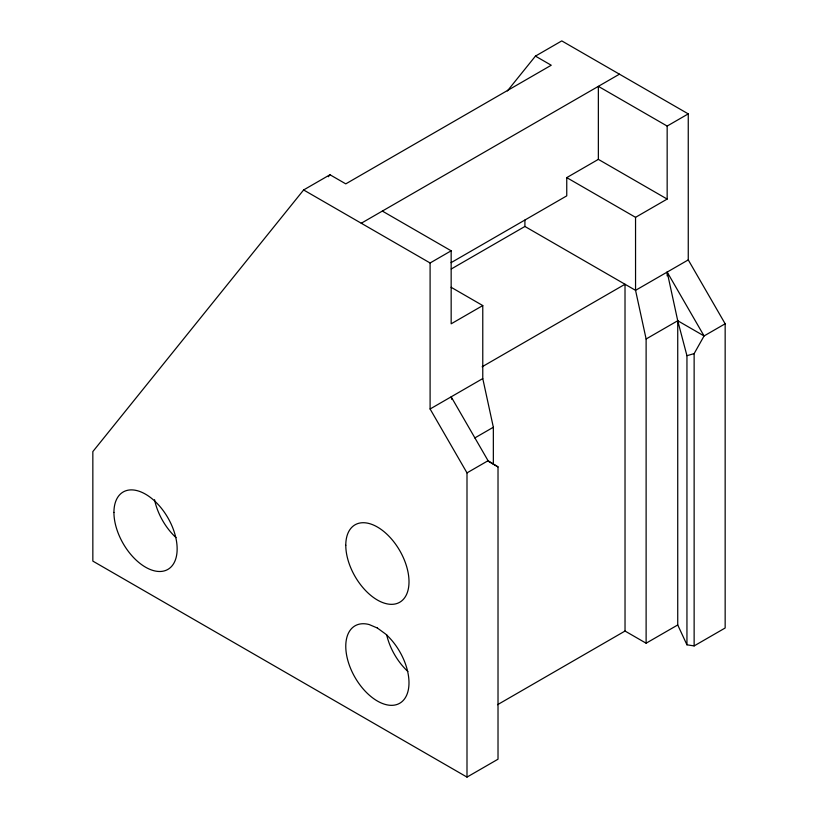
<?xml version="1.0" encoding="UTF-8"?>
<svg xmlns="http://www.w3.org/2000/svg" width="818" height="818" viewBox="0 0 818 818"><rect width="100%" height="100%" fill="white"/><g stroke="black" fill="none" stroke-linecap="round" stroke-linejoin="round"><path stroke-width="1.23" d="M667.181 275.901L667.181 272.077L704.073 335.953L694.134 353.621L694.134 645.913L686.946 644.809L677.733 624.962L677.733 320.738L667.181 272.077M507.364 90.951L535.432 56.115L551.24 65.236L345.779 183.866L329.971 174.745L303.621 189.96L92.843 451.587L92.843 561.107L466.996 777.1L498.019 759.196L498.019 466.904L488.07 460.718L451.168 396.822L451.71 399.317M328.366 176.739L329.971 174.745M535.432 56.115L561.772 40.9L688.255 113.876L688.265 259.899L725.157 323.785L725.157 627.999L694.134 645.913M361.259 223.242L619.451 74.172M451.076 262.66L566.751 195.86L566.751 177.618L598.357 159.367L667.161 199.071L667.161 126.064L688.255 113.876M466.996 777.1L466.996 472.886L430.104 408.99L430.094 262.977L451.158 250.809L382.343 211.075M451.26 268.989L524.911 226.463L524.911 220.093M451.096 287.271L482.773 305.564L451.168 323.816L451.158 250.809M566.751 177.618L635.545 217.332L667.161 199.071M482.129 366.781L625.013 284.255L635.555 290.339L646.118 338.989L646.118 643.214L625.034 631.046L625.013 284.255L524.911 226.463M430.104 408.99L482.773 378.57L482.773 305.564M688.265 259.899L635.555 290.339L635.545 217.332M474.808 437.947L493.346 427.252L482.773 378.57M646.118 338.989L677.733 320.738L704.073 335.953L725.157 323.785M466.996 472.886L488.07 460.718M497.548 704.697L625.034 631.046M646.118 643.214L677.733 624.962M686.946 644.809L686.946 355.697L694.134 353.621M498.019 466.904L487.518 460.82M667.161 126.064L598.357 86.35L598.357 159.367M303.621 189.96L430.094 262.977M677.733 320.738L686.946 355.697M493.346 427.252L493.346 464.164M407.865 671.455A44.714 25.818 60 0 1 386.638 634.686M176.023 537.6A44.714 25.818 60 0 1 154.541 499.675M377.384 628.03L369.194 624.553A44.714 25.818 60 0 0 351.484 670.525A44.714 25.818 60 0 0 403.274 700.423A44.714 25.818 60 0 0 385.564 634.001L377.384 628.03M345.779 545.279A44.714 25.818 60 0 0 393.202 604.267A44.714 25.818 60 0 0 393.202 541.035A44.714 25.818 60 0 0 345.779 545.279M113.927 512.426A44.714 25.818 60 0 0 161.34 571.424A44.714 25.818 60 0 0 161.34 508.193A44.714 25.818 60 0 0 113.927 512.426"/></g></svg>
